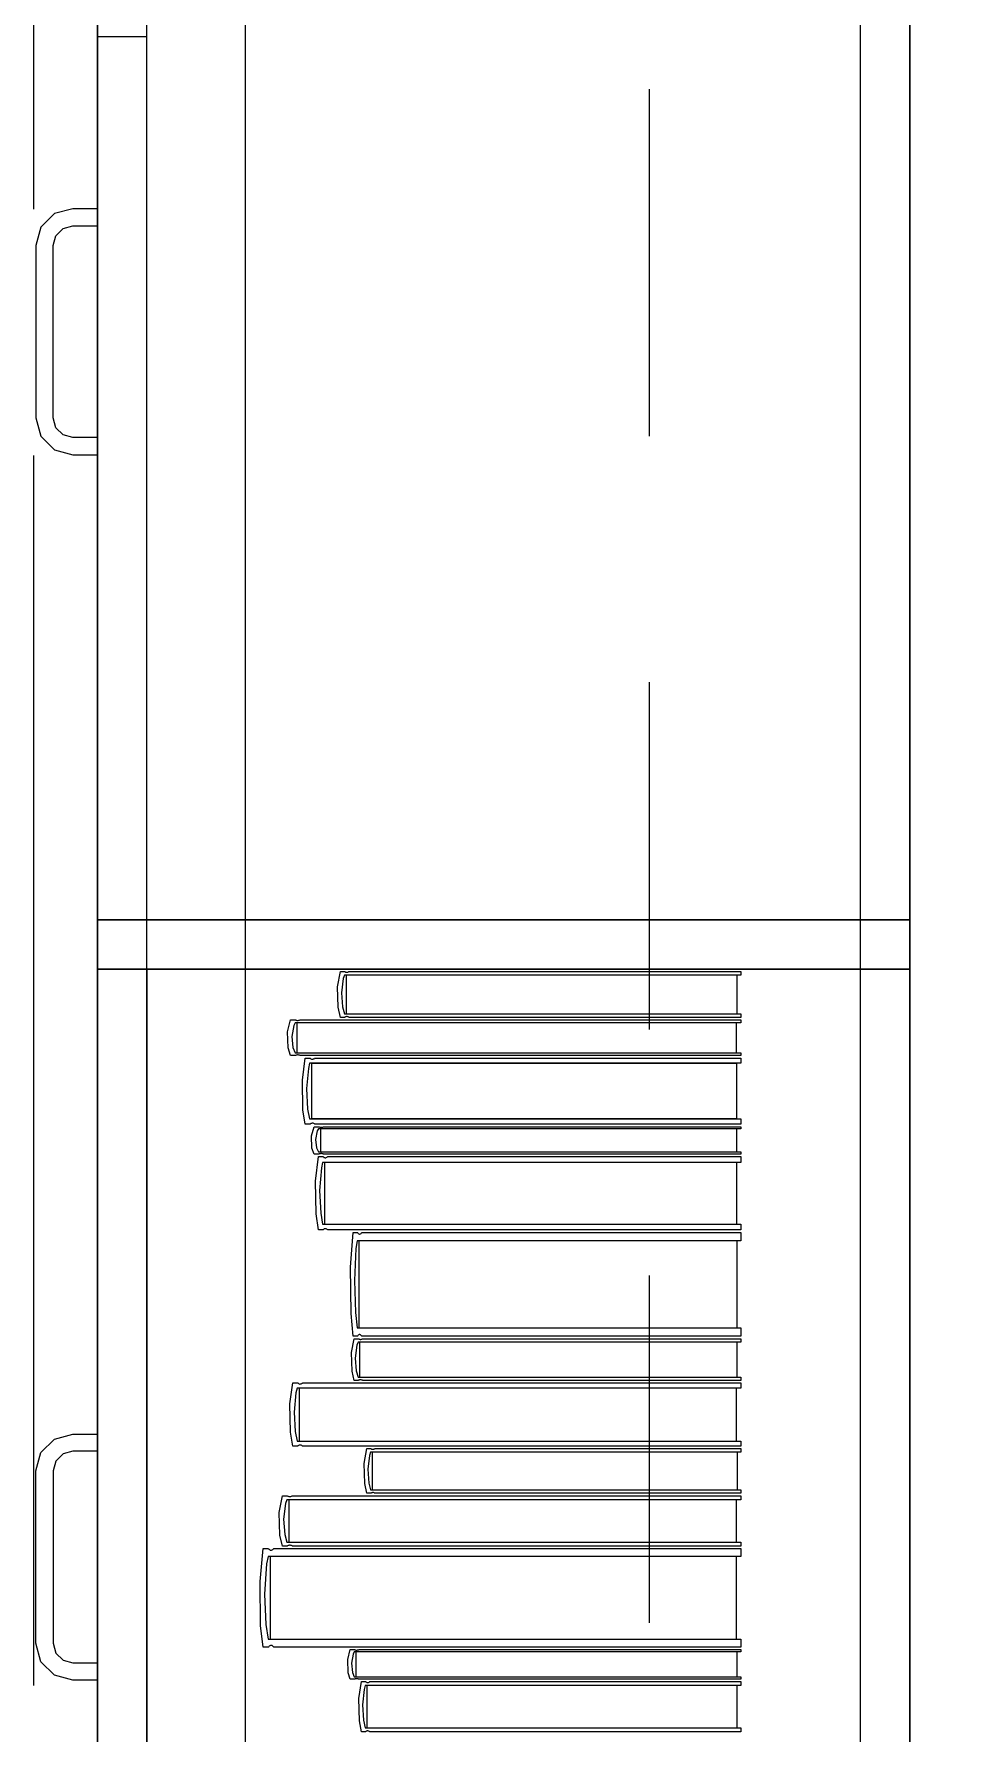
# Model space of a CAD drawing. Header units: inches. Extents: x -38 to 5698, y -33 to 92.
# Drawn here: x 115.82 to 116.196, y 11.031 to 11.721 of the extents above; entities that cross this region are included whole.
import ezdxf

# ---------------------------------------------------------------- set-up
doc = ezdxf.new("R2010")
doc.units = ezdxf.units.IN
doc.header["$MEASUREMENT"] = 0
doc.set_wipeout_variables(frame=1)
for name, pattern in [('Hidden Line', [0.195611, 0.141111, -0.0545]), ('Punto & Raya', [0.65, 0.5, -0.075, 0, -0.075]), ('Wipeout_Contour', [1, 0, -1])]:
    doc.linetypes.add(name, pattern=pattern)
for name, color, linetype in [('02 _ ARQ _ ALB _ Ejes Generales', 7, 'Continuous'), ('08 _ STR _ EXT _ 09 Vigas', 7, 'Continuous'), ('Interior - Mobiliario', 7, 'Continuous')]:
    doc.layers.add(name, color=color, linetype=linetype)

msp = doc.modelspace()

# ---------------------------------------------------------------- linework, layer by layer
at = {"layer": '02 _ ARQ _ ALB _ Ejes Generales', "color": 252, "linetype": 'Punto & Raya', "lineweight": 13}
msp.add_line((115.82, 3.05001), (115.82, 44.9), dxfattribs=at)
at = {"layer": 'Interior - Mobiliario', "color": 175, "linetype": 'Continuous', "lineweight": 13}
for p, q in [((115.8658, 10.62125), (115.8658, 12.08125)), ((116.1758, 12.08125), (116.1758, 10.62125)), ((115.8458, 11.72025), (115.8658, 11.72025)), ((115.8358, 11.65025), (115.8283, 11.64824)), ((115.8458, 11.65025), (115.8358, 11.65025)), ((115.8458, 11.64325), (115.8458, 11.65025)), ((115.82281, 11.64275), (115.8208, 11.63525)), ((115.8283, 11.64824), (115.82281, 11.64275)), ((115.82887, 11.63925), (115.8318, 11.64218)), ((115.8318, 11.64218), (115.8358, 11.64325)), ((115.8358, 11.64325), (115.8458, 11.64325)), ((115.8208, 11.63525), (115.8208, 11.56525)), ((115.8278, 11.63525), (115.82887, 11.63925)), ((115.8278, 11.56525), (115.8278, 11.63525)), ((115.8208, 11.56525), (115.82281, 11.55775)), ((115.82887, 11.56125), (115.8278, 11.56525)), ((115.8318, 11.55832), (115.82887, 11.56125)), ((115.82281, 11.55775), (115.8283, 11.55226)), ((115.8283, 11.55226), (115.8358, 11.55025)), ((115.8358, 11.55725), (115.8318, 11.55832)), ((115.8458, 11.55725), (115.8358, 11.55725)), ((115.8458, 11.55025), (115.8458, 11.55725)), ((115.8358, 11.55025), (115.8458, 11.55025)), ((115.94357, 11.32569), (115.94337, 11.33403)), ((115.9456, 11.33735), (115.94492, 11.33163)), ((115.94492, 11.33163), (115.94534, 11.32589)), ((115.94446, 11.3216), (115.94357, 11.32569)), ((115.94534, 11.32589), (115.94609, 11.3231)), ((115.92298, 11.31576), (115.92421, 11.3206)), ((115.92421, 11.3206), (115.9262, 11.3206)), ((115.9255, 11.31834), (115.92473, 11.31389)), ((115.92604, 11.31944), (115.9255, 11.31834)), ((116.10714, 11.31944), (115.92604, 11.31944)), ((115.9262, 11.3206), (115.92635, 11.32053)), ((115.92635, 11.32053), (115.92658, 11.32044)), ((115.92658, 11.32044), (115.92684, 11.32039)), ((115.92684, 11.32039), (115.92711, 11.32036)), ((115.92695, 11.30725), (115.92695, 11.31944)), ((115.92711, 11.32036), (115.92738, 11.32037)), ((115.92738, 11.32037), (115.92764, 11.3204)), ((115.92764, 11.3204), (115.92789, 11.32046)), ((115.92789, 11.32046), (115.92812, 11.32055)), ((115.92812, 11.32055), (115.92822, 11.3206)), ((115.92822, 11.3206), (116.10714, 11.3206)), ((115.94623, 11.3216), (115.94446, 11.3216)), ((115.94609, 11.3231), (116.10714, 11.3231)), ((115.94632, 11.32168), (115.94623, 11.3216)), ((115.94652, 11.32179), (115.94632, 11.32168)), ((115.94675, 11.32187), (115.94652, 11.32179)), ((115.94698, 11.32191), (115.94675, 11.32187)), ((115.94722, 11.32192), (115.94698, 11.32191)), ((115.94746, 11.32188), (115.94722, 11.32192)), ((115.94769, 11.32181), (115.94746, 11.32188)), ((115.94789, 11.3217), (115.94769, 11.32181)), ((115.94803, 11.3216), (115.94789, 11.3217)), ((116.10714, 11.3216), (115.94803, 11.3216)), ((116.10531, 11.31944), (116.10531, 11.30725)), ((116.10714, 11.3231), (116.10714, 11.3216)), ((116.10714, 11.3206), (116.10714, 11.31944)), ((115.92321, 11.30927), (115.92298, 11.31576)), ((115.92473, 11.31389), (115.9252, 11.30942)), ((115.92421, 11.30609), (115.92321, 11.30927)), ((115.9262, 11.30609), (115.92421, 11.30609)), ((115.9252, 11.30942), (115.92604, 11.30725)), ((115.92604, 11.30725), (116.10714, 11.30725)), ((115.9263, 11.30614), (115.9262, 11.30609)), ((115.92653, 11.30623), (115.9263, 11.30614)), ((115.92678, 11.30629), (115.92653, 11.30623)), ((115.92705, 11.30632), (115.92678, 11.30629)), ((115.92732, 11.30633), (115.92705, 11.30632)), ((115.92758, 11.3063), (115.92732, 11.30633)), ((115.92784, 11.30625), (115.92758, 11.3063)), ((115.92807, 11.30616), (115.92784, 11.30625)), ((115.92822, 11.30609), (115.92807, 11.30616)), ((116.10714, 11.30609), (115.92822, 11.30609)), ((115.92903, 11.29611), (115.93022, 11.30509)), ((115.93022, 11.30509), (115.93214, 11.30509)), ((115.93214, 11.30509), (115.93229, 11.30494)), ((115.93229, 11.30494), (115.93252, 11.30479)), ((115.93252, 11.30479), (115.93276, 11.30468)), ((115.93276, 11.30468), (115.93302, 11.30463)), ((115.93302, 11.30463), (115.93328, 11.30464)), ((115.93328, 11.30464), (115.93354, 11.3047)), ((115.93354, 11.3047), (115.93378, 11.30482)), ((115.93378, 11.30482), (115.934, 11.30498)), ((115.934, 11.30498), (115.9341, 11.30509)), ((115.9341, 11.30509), (116.10714, 11.30509)), ((116.10714, 11.30725), (116.10714, 11.30609)), ((116.10714, 11.30509), (116.10714, 11.30293)), ((115.93146, 11.30089), (115.93073, 11.29263)), ((115.93199, 11.30293), (115.93146, 11.30089)), ((116.10714, 11.30293), (115.93199, 11.30293)), ((115.93287, 11.28031), (115.93287, 11.30293)), ((115.93287, 11.30293), (116.10537, 11.30293)), ((116.10537, 11.30293), (116.10537, 11.28031)), ((115.92925, 11.28406), (115.92903, 11.29611)), ((115.93073, 11.29263), (115.93118, 11.28434)), ((115.93022, 11.27816), (115.92925, 11.28406)), ((115.93118, 11.28434), (115.93199, 11.28031)), ((115.93214, 11.27816), (115.93022, 11.27816)), ((115.93199, 11.28031), (116.10714, 11.28031)), ((115.93224, 11.27826), (115.93214, 11.27816)), ((115.93246, 11.27843), (115.93224, 11.27826)), ((115.93271, 11.27854), (115.93246, 11.27843)), ((115.9327, 11.27345), (115.93387, 11.27716)), ((115.93296, 11.2786), (115.93271, 11.27854)), ((116.10537, 11.28031), (115.93287, 11.28031)), ((115.93322, 11.27861), (115.93296, 11.2786)), ((115.93348, 11.27856), (115.93322, 11.27861)), ((115.93373, 11.27846), (115.93348, 11.27856)), ((115.93396, 11.2783), (115.93373, 11.27846)), ((115.93387, 11.27716), (115.93575, 11.27716)), ((115.9341, 11.27816), (115.93396, 11.2783)), ((116.10714, 11.27816), (115.9341, 11.27816)), ((115.9356, 11.27627), (115.93509, 11.27543)), ((116.10714, 11.27627), (115.9356, 11.27627)), ((115.93575, 11.27716), (115.93589, 11.2771)), ((115.93589, 11.2771), (115.93612, 11.27703)), ((115.93612, 11.27703), (115.93636, 11.27699)), ((115.93636, 11.27699), (115.93661, 11.27697)), ((115.93647, 11.26693), (115.93647, 11.27627)), ((115.93661, 11.27697), (115.93687, 11.27697)), ((115.93687, 11.27697), (115.93712, 11.277)), ((115.93712, 11.277), (115.93736, 11.27705)), ((115.93736, 11.27705), (115.93757, 11.27711)), ((115.93757, 11.27711), (115.93767, 11.27716)), ((115.93767, 11.27716), (116.10714, 11.27716)), ((116.10541, 11.27627), (116.10541, 11.26693)), ((116.10714, 11.28031), (116.10714, 11.27816)), ((116.10714, 11.27716), (116.10714, 11.27627)), ((115.93292, 11.26848), (115.9327, 11.27345)), ((115.93509, 11.27543), (115.93436, 11.27202)), ((115.93436, 11.27202), (115.9348, 11.2686)), ((115.93387, 11.26604), (115.93292, 11.26848)), ((115.93575, 11.26604), (115.93387, 11.26604)), ((115.93439, 11.25509), (115.93554, 11.26504)), ((115.9348, 11.2686), (115.9356, 11.26693)), ((115.93554, 11.26504), (115.93741, 11.26504)), ((115.9356, 11.26693), (116.10714, 11.26693)), ((115.93585, 11.26609), (115.93575, 11.26604)), ((115.93607, 11.26615), (115.93585, 11.26609)), ((115.9363, 11.2662), (115.93607, 11.26615)), ((115.93656, 11.26623), (115.9363, 11.2662)), ((115.93681, 11.26623), (115.93656, 11.26623)), ((115.93726, 11.26266), (115.93675, 11.26039)), ((115.93706, 11.26621), (115.93681, 11.26623)), ((115.9373, 11.26617), (115.93706, 11.26621)), ((116.10714, 11.26266), (115.93726, 11.26266)), ((115.93753, 11.2661), (115.9373, 11.26617)), ((115.93741, 11.26504), (115.93755, 11.26488)), ((115.93767, 11.26604), (115.93753, 11.2661)), ((115.93755, 11.26488), (115.93777, 11.26471)), ((116.10714, 11.26604), (115.93767, 11.26604)), ((115.93777, 11.26471), (115.93801, 11.2646)), ((115.93801, 11.2646), (115.93826, 11.26454)), ((115.93812, 11.23759), (115.93812, 11.26266)), ((115.93826, 11.26454), (115.93851, 11.26455)), ((115.93851, 11.26455), (115.93876, 11.26462)), ((115.93876, 11.26462), (115.939, 11.26475)), ((115.939, 11.26475), (115.93921, 11.26493)), ((115.93921, 11.26493), (115.93931, 11.26504)), ((115.93931, 11.26504), (116.10714, 11.26504)), ((116.10542, 11.26266), (116.10542, 11.23759)), ((116.10714, 11.26693), (116.10714, 11.26604)), ((116.10714, 11.26504), (116.10714, 11.26266)), ((115.9346, 11.24175), (115.93439, 11.25509)), ((115.93675, 11.26039), (115.93603, 11.25125)), ((115.93603, 11.25125), (115.93647, 11.24206)), ((115.93554, 11.23521), (115.9346, 11.24175)), ((115.93647, 11.24206), (115.93726, 11.23759)), ((115.93741, 11.23521), (115.93554, 11.23521)), ((115.93726, 11.23759), (116.10714, 11.23759)), ((115.9375, 11.23532), (115.93741, 11.23521)), ((115.93772, 11.23551), (115.9375, 11.23532)), ((115.93795, 11.23563), (115.93772, 11.23551)), ((115.9382, 11.2357), (115.93795, 11.23563)), ((115.93846, 11.23571), (115.9382, 11.2357)), ((115.93871, 11.23565), (115.93846, 11.23571)), ((115.93894, 11.23554), (115.93871, 11.23565)), ((115.93917, 11.23537), (115.93894, 11.23554)), ((115.93931, 11.23521), (115.93917, 11.23537)), ((116.10714, 11.23521), (115.93931, 11.23521)), ((115.94864, 11.22014), (115.9497, 11.23421)), ((115.9497, 11.23421), (115.95141, 11.23421)), ((115.95141, 11.23421), (115.95154, 11.23398)), ((115.95307, 11.23404), (115.95315, 11.23421)), ((115.95315, 11.23421), (116.10714, 11.23421)), ((116.10714, 11.23759), (116.10714, 11.23521)), ((116.10714, 11.23421), (116.10714, 11.23083)), ((115.95081, 11.22763), (115.95015, 11.2147)), ((115.95127, 11.23083), (115.95081, 11.22763)), ((116.10714, 11.23083), (115.95127, 11.23083)), ((115.95154, 11.23398), (115.95174, 11.23374)), ((115.95174, 11.23374), (115.95196, 11.23358)), ((115.95196, 11.23358), (115.95219, 11.2335)), ((115.95206, 11.19539), (115.95206, 11.23083)), ((115.95219, 11.2335), (115.95243, 11.23351)), ((115.95243, 11.23351), (115.95265, 11.23361)), ((115.95265, 11.23361), (115.95287, 11.23379)), ((115.95287, 11.23379), (115.95307, 11.23404)), ((116.10556, 11.23083), (116.10556, 11.19539)), ((115.94884, 11.20127), (115.94864, 11.22014)), ((115.95015, 11.2147), (115.95055, 11.20171)), ((115.9497, 11.19201), (115.94884, 11.20127)), ((115.95055, 11.20171), (115.95127, 11.19539)), ((115.95127, 11.19539), (116.10714, 11.19539)), ((116.10714, 11.19539), (116.10714, 11.19201)), ((115.94903, 11.18535), (115.95009, 11.19101)), ((115.95141, 11.19201), (115.9497, 11.19201)), ((115.95009, 11.19101), (115.95179, 11.19101)), ((115.95119, 11.18837), (115.95054, 11.18316)), ((115.95166, 11.18966), (115.95119, 11.18837)), ((115.9515, 11.19218), (115.95141, 11.19201)), ((115.9517, 11.19243), (115.9515, 11.19218)), ((116.10714, 11.18966), (115.95166, 11.18966)), ((115.95191, 11.19261), (115.9517, 11.19243)), ((115.95179, 11.19101), (115.95192, 11.19092)), ((115.95214, 11.19271), (115.95191, 11.19261)), ((115.95192, 11.19092), (115.95213, 11.19083)), ((115.95213, 11.19083), (115.95234, 11.19076)), ((115.95237, 11.19272), (115.95214, 11.19271)), ((115.95234, 11.19076), (115.95257, 11.19073)), ((115.9526, 11.19264), (115.95237, 11.19272)), ((115.95244, 11.17539), (115.95244, 11.18966)), ((115.95257, 11.19073), (115.9528, 11.19073)), ((115.95282, 11.19248), (115.9526, 11.19264)), ((115.9528, 11.19073), (115.95303, 11.19077)), ((115.95303, 11.19224), (115.95282, 11.19248)), ((115.95315, 11.19201), (115.95303, 11.19224)), ((115.95303, 11.19077), (115.95325, 11.19085)), ((116.10714, 11.19201), (115.95315, 11.19201)), ((115.95325, 11.19085), (115.95345, 11.19095)), ((115.95345, 11.19095), (115.95353, 11.19101)), ((115.95353, 11.19101), (116.10714, 11.19101)), ((116.10557, 11.18966), (116.10557, 11.17539)), ((116.10714, 11.19101), (116.10714, 11.18966)), ((115.94923, 11.17776), (115.94903, 11.18535)), ((115.95054, 11.18316), (115.95094, 11.17793)), ((115.92393, 11.16448), (115.92515, 11.17303)), ((115.92515, 11.17303), (115.92713, 11.17303)), ((115.92713, 11.17303), (115.92728, 11.1729)), ((115.92728, 11.1729), (115.92752, 11.17275)), ((115.92752, 11.17275), (115.92777, 11.17265)), ((115.92777, 11.17265), (115.92803, 11.1726)), ((115.92803, 11.1726), (115.9283, 11.17261)), ((115.9283, 11.17261), (115.92857, 11.17267)), ((115.92857, 11.17267), (115.92882, 11.17278)), ((115.92882, 11.17278), (115.92904, 11.17293)), ((115.92904, 11.17293), (115.92915, 11.17303)), ((115.92915, 11.17303), (116.10714, 11.17303)), ((115.95009, 11.17403), (115.94923, 11.17776)), ((115.95179, 11.17403), (115.95009, 11.17403)), ((115.95094, 11.17793), (115.95166, 11.17539)), ((115.95166, 11.17539), (116.10714, 11.17539)), ((115.95188, 11.1741), (115.95179, 11.17403)), ((115.95208, 11.1742), (115.95188, 11.1741)), ((115.9523, 11.17427), (115.95208, 11.1742)), ((115.95252, 11.17431), (115.9523, 11.17427)), ((115.95275, 11.17432), (115.95252, 11.17431)), ((115.95298, 11.17429), (115.95275, 11.17432)), ((115.9532, 11.17422), (115.95298, 11.17429)), ((115.9534, 11.17412), (115.9532, 11.17422)), ((115.95353, 11.17403), (115.9534, 11.17412)), ((116.10714, 11.17403), (115.95353, 11.17403)), ((116.10714, 11.17539), (116.10714, 11.17403)), ((116.10714, 11.17303), (116.10714, 11.17098)), ((115.92643, 11.16904), (115.92567, 11.16117)), ((115.92697, 11.17098), (115.92643, 11.16904)), ((116.10714, 11.17098), (115.92697, 11.17098)), ((115.92788, 11.14943), (115.92788, 11.17098)), ((116.10532, 11.17098), (116.10532, 11.14943)), ((115.92416, 11.15301), (115.92393, 11.16448)), ((115.92567, 11.16117), (115.92614, 11.15327)), ((115.8283, 11.15024), (115.8358, 11.15225)), ((115.8358, 11.15225), (115.8458, 11.15225)), ((115.8458, 11.15225), (115.8458, 11.14525)), ((115.92515, 11.14738), (115.92416, 11.15301)), ((115.92614, 11.15327), (115.92697, 11.14943)), ((115.8208, 11.13725), (115.82281, 11.14475)), ((115.82281, 11.14475), (115.8283, 11.15024)), ((115.8358, 11.14525), (115.8318, 11.14418)), ((115.8458, 11.14525), (115.8358, 11.14525)), ((115.92713, 11.14738), (115.92515, 11.14738)), ((115.92697, 11.14943), (116.10714, 11.14943)), ((115.92723, 11.14748), (115.92713, 11.14738)), ((115.92746, 11.14764), (115.92723, 11.14748)), ((115.92771, 11.14774), (115.92746, 11.14764)), ((115.92797, 11.1478), (115.92771, 11.14774)), ((115.92824, 11.14781), (115.92797, 11.1478)), ((115.92851, 11.14776), (115.92824, 11.14781)), ((115.92876, 11.14766), (115.92851, 11.14776)), ((115.929, 11.14752), (115.92876, 11.14766)), ((115.92915, 11.14738), (115.929, 11.14752)), ((116.10714, 11.14738), (115.92915, 11.14738)), ((115.95417, 11.14031), (115.95519, 11.14638)), ((115.95519, 11.14638), (115.95684, 11.14638)), ((115.95671, 11.14492), (115.95626, 11.14354)), ((116.10714, 11.14492), (115.95671, 11.14492)), ((115.95684, 11.14638), (115.95696, 11.14628)), ((115.95696, 11.14628), (115.95716, 11.14618)), ((115.95716, 11.14618), (115.95737, 11.14611)), ((115.95737, 11.14611), (115.95759, 11.14608)), ((115.95747, 11.12964), (115.95747, 11.14492)), ((115.95759, 11.14608), (115.95782, 11.14608)), ((115.95782, 11.14608), (115.95804, 11.14612)), ((115.95804, 11.14612), (115.95825, 11.1462)), ((115.95825, 11.1462), (115.95844, 11.14631)), ((115.95844, 11.14631), (115.95852, 11.14638)), ((115.95852, 11.14638), (116.10714, 11.14638)), ((116.10562, 11.14492), (116.10562, 11.12964)), ((116.10714, 11.14943), (116.10714, 11.14738)), ((116.10714, 11.14638), (116.10714, 11.14492)), ((115.82887, 11.14125), (115.8278, 11.13725)), ((115.8318, 11.14418), (115.82887, 11.14125)), ((115.95436, 11.13218), (115.95417, 11.14031)), ((115.95626, 11.14354), (115.95562, 11.13797)), ((115.95562, 11.13797), (115.95601, 11.13237)), ((115.8208, 11.06725), (115.8208, 11.13725)), ((115.8278, 11.13725), (115.8278, 11.06725)), ((115.95519, 11.12819), (115.95436, 11.13218)), ((115.95601, 11.13237), (115.95671, 11.12964)), ((115.91965, 11.12037), (115.9209, 11.12719)), ((115.9209, 11.12719), (115.92292, 11.12719)), ((115.92221, 11.124), (115.92143, 11.11773)), ((115.92276, 11.12555), (115.92221, 11.124)), ((116.10714, 11.12555), (115.92276, 11.12555)), ((115.92292, 11.12719), (115.92308, 11.12708)), ((115.92308, 11.12708), (115.92332, 11.12696)), ((115.92332, 11.12696), (115.92358, 11.12688)), ((115.92358, 11.12688), (115.92385, 11.12684)), ((115.92369, 11.10837), (115.92369, 11.12555)), ((115.92385, 11.12684), (115.92412, 11.12685)), ((115.92412, 11.12685), (115.92439, 11.1269)), ((115.92439, 11.1269), (115.92465, 11.12698)), ((115.92465, 11.12698), (115.92488, 11.12711)), ((115.92488, 11.12711), (115.92499, 11.12719)), ((115.92499, 11.12719), (116.10714, 11.12719)), ((115.95684, 11.12819), (115.95519, 11.12819)), ((115.95671, 11.12964), (116.10714, 11.12964)), ((115.95692, 11.12826), (115.95684, 11.12819)), ((115.95712, 11.12837), (115.95692, 11.12826)), ((115.95732, 11.12844), (115.95712, 11.12837)), ((115.95754, 11.12849), (115.95732, 11.12844)), ((115.95777, 11.12849), (115.95754, 11.12849)), ((115.95799, 11.12846), (115.95777, 11.12849)), ((115.9582, 11.12839), (115.95799, 11.12846)), ((115.9584, 11.12828), (115.9582, 11.12839)), ((115.95852, 11.12819), (115.9584, 11.12828)), ((116.10714, 11.12819), (115.95852, 11.12819)), ((116.10528, 11.12555), (116.10528, 11.10837)), ((116.10714, 11.12964), (116.10714, 11.12819)), ((116.10714, 11.12719), (116.10714, 11.12555)), ((115.91988, 11.11122), (115.91965, 11.12037)), ((115.92143, 11.11773), (115.92191, 11.11143)), ((115.9209, 11.10674), (115.91988, 11.11122)), ((115.92191, 11.11143), (115.92276, 11.10837)), ((115.91183, 11.09238), (115.91313, 11.10574)), ((115.91313, 11.10574), (115.91524, 11.10574)), ((115.91524, 11.10574), (115.9154, 11.10552)), ((115.9154, 11.10552), (115.91565, 11.10529)), ((115.91565, 11.10529), (115.91592, 11.10514)), ((115.91592, 11.10514), (115.9162, 11.10507)), ((115.9162, 11.10507), (115.91649, 11.10508)), ((115.91649, 11.10508), (115.91677, 11.10517)), ((115.91677, 11.10517), (115.91703, 11.10534)), ((115.91703, 11.10534), (115.91728, 11.10558)), ((115.91728, 11.10558), (115.91739, 11.10574)), ((115.91739, 11.10574), (116.10714, 11.10574)), ((115.92292, 11.10674), (115.9209, 11.10674)), ((115.92276, 11.10837), (116.10714, 11.10837)), ((115.92303, 11.10682), (115.92292, 11.10674)), ((115.92326, 11.10694), (115.92303, 11.10682)), ((115.92352, 11.10703), (115.92326, 11.10694)), ((115.92379, 11.10707), (115.92352, 11.10703)), ((115.92406, 11.10708), (115.92379, 11.10707)), ((115.92433, 11.10704), (115.92406, 11.10708)), ((115.92459, 11.10696), (115.92433, 11.10704)), ((115.92483, 11.10685), (115.92459, 11.10696)), ((115.92499, 11.10674), (115.92483, 11.10685)), ((116.10714, 11.10674), (115.92499, 11.10674)), ((116.10714, 11.10837), (116.10714, 11.10674)), ((116.10714, 11.10574), (116.10714, 11.10253)), ((115.91449, 11.09949), (115.91368, 11.08721)), ((115.91507, 11.10253), (115.91449, 11.09949)), ((116.10714, 11.10253), (115.91507, 11.10253)), ((115.91604, 11.06889), (115.91604, 11.10253)), ((116.1052, 11.10253), (116.1052, 11.06889)), ((115.91207, 11.07447), (115.91183, 11.09238)), ((115.91368, 11.08721), (115.91418, 11.07489)), ((115.91313, 11.06568), (115.91207, 11.07447)), ((115.91418, 11.07489), (115.91507, 11.06889)), ((115.91507, 11.06889), (116.10714, 11.06889)), ((116.10714, 11.06889), (116.10714, 11.06568)), ((115.82281, 11.05975), (115.8208, 11.06725)), ((115.8278, 11.06725), (115.82887, 11.06325)), ((115.82887, 11.06325), (115.8318, 11.06032)), ((115.91524, 11.06568), (115.91313, 11.06568)), ((115.91535, 11.06584), (115.91524, 11.06568)), ((115.91559, 11.06608), (115.91535, 11.06584)), ((115.91586, 11.06625), (115.91559, 11.06608)), ((115.91614, 11.06634), (115.91586, 11.06625)), ((115.91642, 11.06635), (115.91614, 11.06634)), ((115.91671, 11.06628), (115.91642, 11.06635)), ((115.91698, 11.06613), (115.91671, 11.06628)), ((115.91723, 11.0659), (115.91698, 11.06613)), ((115.91739, 11.06568), (115.91723, 11.0659)), ((116.10714, 11.06568), (115.91739, 11.06568)), ((115.94745, 11.06067), (115.94851, 11.06468)), ((115.94851, 11.06468), (115.95024, 11.06468)), ((115.94963, 11.06281), (115.94897, 11.05912)), ((115.9501, 11.06372), (115.94963, 11.06281)), ((116.10714, 11.06372), (115.9501, 11.06372)), ((115.95024, 11.06468), (115.95037, 11.06462)), ((115.95037, 11.06462), (115.95057, 11.06455)), ((115.95057, 11.06455), (115.95079, 11.0645)), ((115.95079, 11.0645), (115.95102, 11.06448)), ((115.95089, 11.05361), (115.95089, 11.06372)), ((115.95102, 11.06448), (115.95126, 11.06448)), ((115.95126, 11.06448), (115.95149, 11.06451)), ((115.95149, 11.06451), (115.95171, 11.06456)), ((115.95171, 11.06456), (115.95191, 11.06464)), ((115.95191, 11.06464), (115.95199, 11.06468)), ((115.95199, 11.06468), (116.10714, 11.06468)), ((116.10555, 11.06372), (116.10555, 11.05361)), ((116.10714, 11.06468), (116.10714, 11.06372)), ((115.8283, 11.05426), (115.82281, 11.05975)), ((115.8318, 11.06032), (115.8358, 11.05925)), ((115.8358, 11.05925), (115.8458, 11.05925)), ((115.8458, 11.05925), (115.8458, 11.05225)), ((115.94765, 11.05528), (115.94745, 11.06067)), ((115.94851, 11.05264), (115.94765, 11.05528)), ((115.94897, 11.05912), (115.94937, 11.05541)), ((115.94937, 11.05541), (115.9501, 11.05361)), ((115.8358, 11.05225), (115.8283, 11.05426)), ((115.8458, 11.05225), (115.8358, 11.05225)), ((115.95024, 11.05264), (115.94851, 11.05264)), ((115.9501, 11.05361), (116.10714, 11.05361)), ((115.95033, 11.05269), (115.95024, 11.05264)), ((115.95053, 11.05276), (115.95033, 11.05269)), ((115.95074, 11.05282), (115.95053, 11.05276)), ((115.95097, 11.05284), (115.95074, 11.05282)), ((115.95121, 11.05285), (115.95097, 11.05284)), ((115.95144, 11.05282), (115.95121, 11.05285)), ((115.95166, 11.05278), (115.95144, 11.05282)), ((115.95186, 11.05271), (115.95166, 11.05278)), ((115.95199, 11.05264), (115.95186, 11.05271)), ((116.10714, 11.05264), (115.95199, 11.05264)), ((115.95199, 11.04485), (115.95303, 11.05164)), ((115.95303, 11.05164), (115.9547, 11.05164)), ((115.95411, 11.04847), (115.95347, 11.04222)), ((115.95457, 11.05001), (115.95411, 11.04847)), ((116.10714, 11.05001), (115.95457, 11.05001)), ((115.9547, 11.05164), (115.95483, 11.05154)), ((115.95483, 11.05154), (115.95503, 11.05142)), ((115.95503, 11.05142), (115.95524, 11.05134)), ((115.95524, 11.05134), (115.95547, 11.0513)), ((115.95534, 11.0329), (115.95534, 11.05001)), ((115.95547, 11.0513), (115.95569, 11.05131)), ((115.95569, 11.05131), (115.95592, 11.05136)), ((115.95592, 11.05136), (115.95613, 11.05144)), ((115.95613, 11.05144), (115.95632, 11.05157)), ((115.95632, 11.05157), (115.95641, 11.05164)), ((115.95641, 11.05164), (116.10714, 11.05164)), ((116.1056, 11.05001), (116.1056, 11.0329)), ((116.10714, 11.05361), (116.10714, 11.05264)), ((116.10714, 11.05164), (116.10714, 11.05001)), ((115.95218, 11.03574), (115.95199, 11.04485)), ((115.95347, 11.04222), (115.95386, 11.03595)), ((115.95303, 11.03127), (115.95218, 11.03574)), ((115.95386, 11.03595), (115.95457, 11.0329)), ((115.9547, 11.03127), (115.95303, 11.03127)), ((115.95457, 11.0329), (116.10714, 11.0329)), ((115.95479, 11.03134), (115.9547, 11.03127)), ((115.95498, 11.03147), (115.95479, 11.03134)), ((115.95519, 11.03156), (115.95498, 11.03147)), ((115.95542, 11.0316), (115.95519, 11.03156)), ((115.95564, 11.03161), (115.95542, 11.0316)), ((115.95587, 11.03157), (115.95564, 11.03161)), ((115.95608, 11.03149), (115.95587, 11.03157)), ((115.95628, 11.03137), (115.95608, 11.03149)), ((115.95641, 11.03127), (115.95628, 11.03137)), ((116.10714, 11.03127), (115.95641, 11.03127)), ((116.10714, 11.0329), (116.10714, 11.03127))]:
    msp.add_line(p, q, dxfattribs=at)

# ---------------------------------------------------------------- next in the draw order: wipeouts: each hides what was drawn before it
at = {"color": 254, "linetype": 'Wipeout_Contour', "lineweight": 0, "ltscale": 3310.591199}
msp.add_wipeout([(115.8458, 11.34125), (116.1758, 11.34125), (116.1758, 11.36125), (115.8458, 11.36125)], dxfattribs=at).dxf.layer = 'Interior - Mobiliario'

# ---------------------------------------------------------------- next in the draw order: linework, layer by layer
at = {"layer": '08 _ STR _ EXT _ 09 Vigas', "color": 251, "linetype": 'Hidden Line', "lineweight": 13}
msp.add_line((116.07, 7.7), (116.07, 16.9), dxfattribs=at)
at = {"layer": 'Interior - Mobiliario', "color": 175, "linetype": 'Continuous', "lineweight": 13}
for p, q in [((115.8458, 12.10125), (115.8458, 10.60125)), ((115.8458, 10.62125), (115.8458, 12.08125)), ((115.8458, 10.62125), (115.8458, 12.08125)), ((115.8658, 10.62125), (115.8658, 12.08125)), ((115.8658, 10.62125), (115.8658, 12.08125)), ((115.8658, 10.64125), (115.8658, 12.06125)), ((115.9058, 12.06125), (115.9058, 10.64125)), ((116.1558, 10.64125), (116.1558, 12.06125)), ((115.8458, 11.36125), (115.8458, 11.72025)), ((115.8658, 11.36125), (115.8658, 11.72025)), ((115.8458, 11.34125), (115.8458, 11.36125)), ((115.8458, 11.36125), (116.1758, 11.36125)), ((115.8458, 11.34125), (115.8458, 11.36125)), ((115.8458, 11.36125), (115.8658, 11.36125)), ((116.1758, 11.36125), (116.1758, 11.34125)), ((116.1758, 11.34125), (115.8458, 11.34125)), ((115.8458, 11.34125), (115.8458, 10.98225)), ((115.8458, 11.34125), (115.8658, 11.34125)), ((115.8658, 11.34125), (115.8658, 10.98225)), ((115.94337, 11.33403), (115.94446, 11.34025)), ((115.94446, 11.34025), (115.94623, 11.34025)), ((115.94609, 11.33876), (115.9456, 11.33735)), ((116.10714, 11.33876), (115.94609, 11.33876)), ((115.94623, 11.34025), (115.94636, 11.34015)), ((115.94636, 11.34015), (115.94657, 11.34004)), ((115.94657, 11.34004), (115.9468, 11.33997)), ((115.9468, 11.33997), (115.94703, 11.33994)), ((115.9469, 11.3231), (115.9469, 11.33876)), ((115.94703, 11.33994), (115.94727, 11.33994)), ((115.94727, 11.33994), (115.94751, 11.33999)), ((115.94751, 11.33999), (115.94773, 11.34007)), ((115.94773, 11.34007), (115.94794, 11.34018)), ((115.94794, 11.34018), (115.94803, 11.34025)), ((115.94803, 11.34025), (116.10714, 11.34025)), ((116.10551, 11.33876), (116.10551, 11.3231)), ((116.10714, 11.34025), (116.10714, 11.33876))]:
    msp.add_line(p, q, dxfattribs=at)
at = {"layer": 'Interior - Mobiliario', "color": 175, "linetype": 'Continuous', "lineweight": 30}
for p, q in [((115.8458, 11.36125), (116.1758, 11.36125)), ((115.8458, 11.36125), (115.8458, 11.34125)), ((116.1758, 11.36125), (116.1758, 11.34125)), ((115.8458, 11.34125), (116.1758, 11.34125))]:
    msp.add_line(p, q, dxfattribs=at)

# ---------------------------------------------------------------- next in the draw order: wipeouts: each hides what was drawn before it
at = {"color": 254, "linetype": 'Wipeout_Contour', "lineweight": 0, "ltscale": 3311.292402}
msp.add_wipeout([(116.1758, 10.62125), (116.1958, 10.62125), (116.1958, 12.08125), (116.1758, 12.08125)], dxfattribs=at).dxf.layer = 'Interior - Mobiliario'

# ---------------------------------------------------------------- next in the draw order: linework, layer by layer
at = {"layer": 'Interior - Mobiliario', "color": 175, "linetype": 'Continuous', "lineweight": 30}
msp.add_line((116.1758, 12.08125), (116.1758, 10.62125), dxfattribs=at)
at = {"layer": 'Interior - Mobiliario', "color": 175, "linetype": 'Continuous', "lineweight": 13}
for p, q in [((116.1758, 10.62125), (116.1758, 12.08125)), ((116.1758, 12.08125), (116.1758, 10.62125)), ((116.1758, 12.08125), (116.1758, 10.62125)), ((116.1758, 12.08125), (116.1758, 10.62125)), ((115.8458, 11.36125), (116.1758, 11.36125)), ((116.1758, 11.36125), (116.1758, 11.34125)), ((116.1758, 11.34125), (115.8458, 11.34125))]:
    msp.add_line(p, q, dxfattribs=at)

doc.saveas('drawing.dxf')
